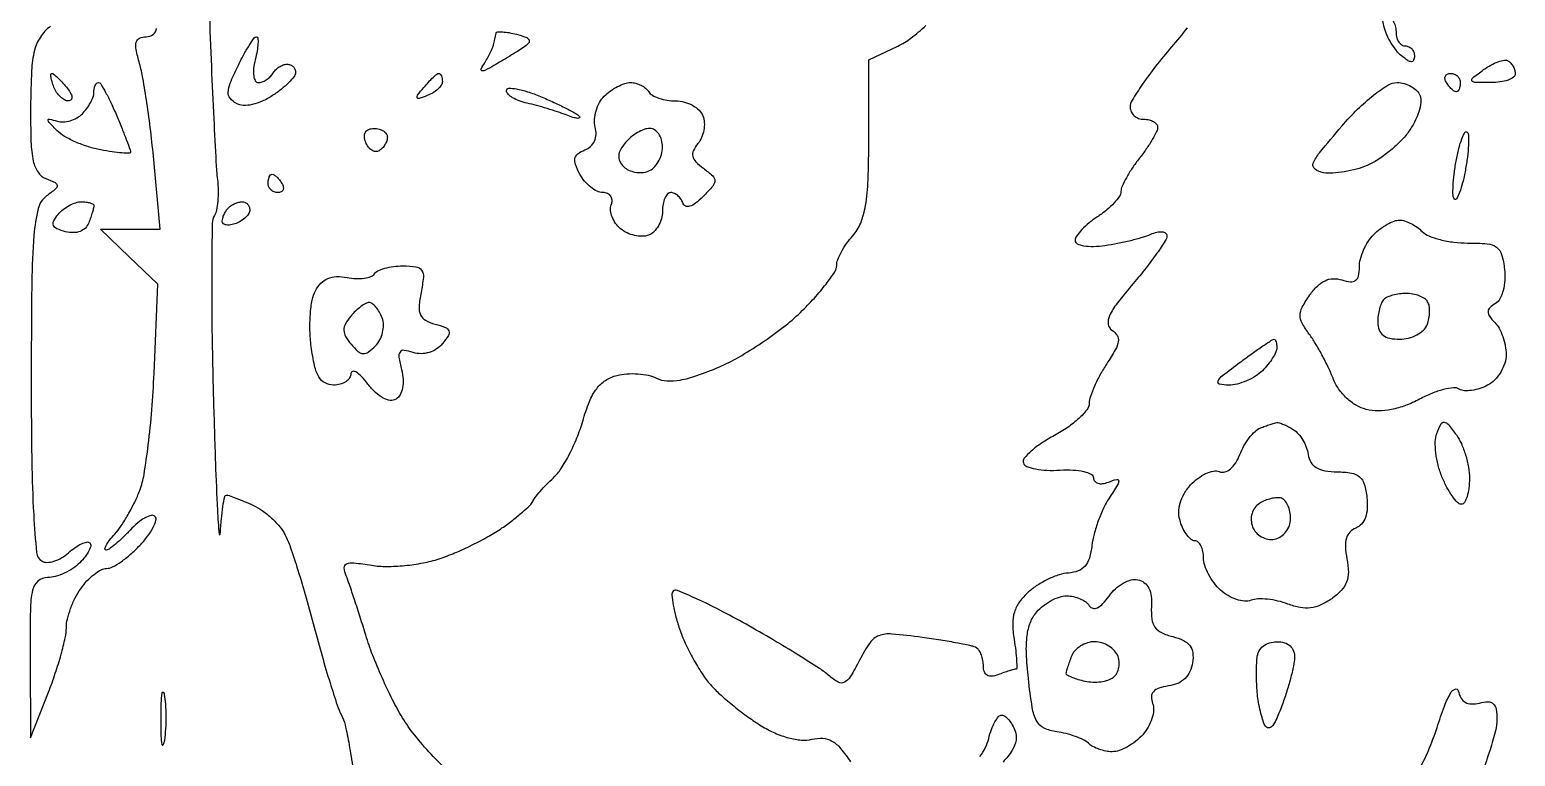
# Model space of a CAD drawing. Extents: x 0 to 102, y 0 to 135.
# Drawn here: x 0 to 13.71, y 58.92 to 65.63 of the extents above; entities that cross this region are included whole.
import ezdxf

# ---------------------------------------------------------------- set-up
doc = ezdxf.new("R2010")
doc.units = 0
doc.header["$MEASUREMENT"] = 0

msp = doc.modelspace()

# ---------------------------------------------------------------- linework, layer by layer
for points in [[(1.655454, 65.811966, 0.001315), (1.675991, 65.289121, 0.001691), (1.697764, 64.808487, 0.001292), (1.718418, 64.405727, 0.014674), (1.73166, 64.246866, -0.023362), (1.738298, 64.146113, -0.025109), (1.73523, 64.047595, -0.025719), (1.724057, 63.963929, -0.098239), (1.704632, 63.9153, 0.141626), (1.683465, 63.84552, 0.001834), (1.679093, 63.383377, 0.005138), (1.681505, 62.845489, 0.003328), (1.694831, 62.2233, 0.001642), (1.713453, 61.629585, 0.004041), (1.732086, 61.193692, 0.009903), (1.747537, 60.975238, 0.931723), (1.758281, 60.97545, -0.009971), (1.768064, 61.113298, -0.016365), (1.782475, 61.229382, -0.010254), (1.79901, 61.321956, -0.35755), (1.814919, 61.335, -0.08554), (1.839231, 61.33081, -0.006376), (1.90255, 61.307404, -0.008688), (1.977657, 61.277038, -0.006486), (2.059425, 61.241055, -0.046923), (2.145103, 61.191851, -0.032491), (2.232048, 61.121537, -0.032859), (2.307401, 61.042272, -0.056179), (2.357539, 60.966105, -0.035483), (2.403308, 60.857546, -0.005893), (2.473866, 60.641943, -0.006441), (2.550718, 60.385904, -0.005662), (2.624454, 60.116751, 0.005053), (2.697106, 59.850281, 0.006155), (2.770704, 59.602377, 0.005234), (2.837252, 59.395603, 0.042415), (2.876601, 59.304224, -0.067944), (2.90968, 59.215189, -0.010624), (2.946778, 59.031033, -0.011651), (2.981051, 58.810595, -0.009922)], [(0.192089, 65.662772, 0.080661), (0.098078, 65.561708, 0.086782), (0.043779, 65.438518, 0.049112), (0.0168, 65.252311, 0.009907), (0.00812, 64.917553, 0.008767), (0.011811, 64.594483, 0.045692), (0.033161, 64.417837, 0.094658), (0.076779, 64.314772, 0.154157), (0.150261, 64.255861, -0.019956), (0.235173, 64.218977, -0.278811), (0.252622, 64.192186, -0.231861), (0.238444, 64.160623, -0.014493), (0.155621, 64.095818, 0.178025), (0.078424, 63.978877, 0.037104), (0.039356, 63.731979, 0.018078), (0.019145, 63.298677, 0.002451), (0.014094, 62.389671, 0.003528), (0.018825, 61.650667, 0.011091), (0.0365, 61.154905, 0.008587), (0.062905, 60.803452, 0.235478), (0.110341, 60.726891, 0.146021), (0.158629, 60.71386, 0.067965), (0.223265, 60.724433, 0.058721), (0.29335, 60.755325, 0.050818), (0.358136, 60.802961, -0.03017), (0.419124, 60.851801, -0.045885), (0.477884, 60.885697, -0.05697), (0.526552, 60.9017, -0.252487), (0.554447, 60.893353, -0.254442), (0.562472, 60.866174, -0.062938), (0.546565, 60.820764, -0.049004), (0.512423, 60.766376, -0.031735), (0.463286, 60.710571, -0.05118), (0.398862, 60.658141, -0.038197), (0.318622, 60.613835, -0.039026), (0.235602, 60.583518, -0.068135), (0.163157, 60.5736, 0.181237), (0.075752, 60.540842, 0.16184), (0.026322, 60.457005, 0.049554), (0.005825, 60.276076, 0.004782), (0.003957, 59.83335), (0.007914, 59.0931), (0.173088, 59.5161, 0.012336), (0.236322, 59.690626, 0.01296), (0.289763, 59.86523, 0.01269), (0.328059, 60.017935, 0.05504), (0.338331, 60.110626, -0.058815), (0.34771, 60.189809, -0.028979), (0.377066, 60.286998, -0.028282), (0.419671, 60.385611, -0.036676), (0.470097, 60.470176, -0.03507), (0.528415, 60.542127, -0.03829), (0.594644, 60.602968, -0.041524), (0.658825, 60.645337, -0.125776), (0.70915, 60.6582, 0.122478), (0.763322, 60.671672, 0.029248), (0.843245, 60.72023, 0.028336), (0.931058, 60.788537, 0.024718), (1.014887, 60.869366, 0.026566), (1.086715, 60.954459, 0.041414), (1.138065, 61.035431, 0.049889), (1.164897, 61.102088, 0.273637), (1.15564, 61.13816, 0.265766), (1.12152, 61.147452, 0.062791), (1.064533, 61.124752, 0.048411), (0.996344, 61.077978, 0.030708), (0.926411, 61.011593, -0.014049), (0.856884, 60.941047, -0.018946), (0.789908, 60.881507, -0.016233), (0.731883, 60.836813, -0.157246), (0.702692, 60.8274, -0.477422), (0.693325, 60.838985, -0.07376), (0.705284, 60.870935, -0.039326), (0.736836, 60.918675, -0.018236), (0.7847, 60.975605, 0.03657), (0.842997, 61.05034, 0.017067), (0.907783, 61.154783, 0.016806), (0.968596, 61.269491, 0.022551), (1.015363, 61.377455, 0.050758), (1.054964, 61.524982, 0.009802), (1.093912, 61.798944, 0.010338), (1.126598, 62.121667, 0.009378), (1.147196, 62.456128), (1.182488, 63.281156), (0.917097, 63.534778), (0.651705, 63.7884), (0.927992, 63.7884), (1.204279, 63.7884), (1.144184, 64.429697, 0.006578), (1.115977, 64.693333, 0.00665), (1.080934, 64.955171, 0.006504), (1.044439, 65.182246, 0.026741), (1.013251, 65.317997, -0.018987), (0.981549, 65.446799, -0.112463), (0.982971, 65.515729, -0.230428), (1.013244, 65.551848, -0.10546), (1.074905, 65.565, 0.164143), (1.138019, 65.586293, 0.189223), (1.170829, 65.64029, 0.071293)], [(3.871687, 58.771654, -0.017353), (3.702135, 58.943582, -0.017486), (3.548723, 59.122511, -0.032289), (3.439134, 59.279559, -0.019923), (3.347669, 59.445071, -0.011648), (3.250796, 59.64993, -0.011637), (3.163261, 59.859802, -0.019323), (3.100555, 60.040959, 0.002897), (3.049167, 60.206853, 0.003023), (2.996571, 60.369797, 0.002905), (2.949448, 60.510073, 0.013281), (2.919446, 60.590644, -0.075115), (2.901911, 60.664511, -0.327951), (2.924035, 60.70054, -0.125712), (2.990589, 60.709662, -0.011744), (3.155867, 60.686811, 0.041535), (3.292153, 60.676179, 0.022704), (3.459682, 60.684659, 0.022481), (3.630229, 60.708853, 0.03311), (3.776692, 60.746575, 0.020937), (3.920151, 60.800597, 0.013483), (4.081772, 60.874518, 0.013555), (4.236232, 60.95553, 0.024706), (4.3569, 61.031109, 0.011561), (4.456263, 61.103872, 0.014431), (4.544895, 61.176141, 0.01268), (4.615263, 61.240171, 0.099178), (4.640482, 61.276296, -0.064084), (4.661773, 61.311836, -0.012811), (4.709112, 61.368803, -0.013351), (4.76808, 61.432652, -0.0121), (4.832295, 61.495447, 0.062477), (4.901979, 61.578858, 0.023572), (4.978188, 61.710716, 0.022911), (5.048514, 61.863612, 0.025873), (5.10142, 62.016299, -0.024741), (5.163734, 62.197458, -0.06516), (5.23073, 62.316978, -0.088368), (5.312223, 62.393428, -0.081947), (5.417208, 62.439517, -0.045545), (5.508534, 62.454172, -0.034226), (5.610351, 62.454137, -0.035016), (5.706927, 62.440649, -0.064502), (5.781658, 62.414416, 0.104398), (5.877321, 62.389134, 0.056532), (5.99934, 62.396783, 0.04063), (6.155021, 62.437658, 0.017071), (6.356887, 62.516447, 0.028883), (6.541763, 62.608968, 0.0171), (6.751316, 62.739169, 0.01708), (6.952207, 62.883897, 0.027994), (7.110579, 63.021249, 0.01554), (7.238569, 63.153426, 0.020317), (7.346623, 63.282337, 0.018324), (7.426745, 63.394489, 0.146967), (7.4448, 63.454589, -0.093524), (7.454809, 63.507633, -0.031119), (7.48829, 63.579639, -0.02972), (7.53619, 63.656576, -0.02977), (7.59285, 63.727244, 0.090209), (7.666209, 63.845457, 0.052896), (7.710725, 64.006439, 0.032355), (7.734335, 64.243177, 0.008679), (7.7409, 64.621391), (7.7409, 65.351869), (8.009893, 65.479585, 0.052129), (8.129494, 65.552492, 0.024624), (8.267804, 65.669189, 0.024089)], [(10.678574, 65.64676, -0.006613), (10.5327, 65.471214, 0.011369), (10.386887, 65.292308, 0.015347), (10.263831, 65.123676, 0.012334), (10.170373, 64.979477, 0.13847), (10.152, 64.914406, 0.113769), (10.161744, 64.872138, 0.100302), (10.189277, 64.836149, 0.093904), (10.230443, 64.812, 0.086031), (10.2789, 64.8036, -0.055732), (10.327442, 64.798172, -0.075257), (10.368523, 64.7821, -0.094607), (10.396074, 64.758333, -0.16917), (10.4058, 64.730409, -0.115806), (10.396256, 64.689753, -0.017392), (10.356098, 64.615531, -0.018748), (10.301384, 64.529837, -0.015202), (10.2366, 64.442115, 0.018662), (10.171828, 64.353128, 0.021546), (10.117103, 64.263627, 0.02122), (10.077688, 64.184725, 0.105601), (10.0674, 64.136556, -0.151766), (10.053764, 64.092666, -0.035802), (10.005272, 64.031964, -0.03365), (9.936861, 63.967215, -0.027656), (9.8559, 63.90752, 0.025757), (9.774931, 63.848294, 0.03205), (9.706528, 63.784936, 0.033628), (9.657747, 63.726115, 0.157568), (9.6444, 63.684814, 0.295654), (9.66364, 63.655121, 0.064357), (9.724954, 63.636663, 0.047609), (9.813694, 63.630556, 0.028327), (9.91935, 63.639353, 0.013389), (10.035472, 63.658866, 0.011346), (10.157023, 63.685531, 0.0115), (10.266697, 63.714899, 0.031202), (10.34235, 63.74226, -0.043416), (10.399106, 63.761234, -0.083026), (10.44691, 63.764594, -0.137618), (10.478172, 63.752505, -0.236325), (10.4904, 63.728079, -0.143954), (10.476549, 63.680967, -0.010277), (10.399497, 63.566493, -0.01379), (10.299483, 63.432324, -0.009949), (10.180944, 63.288125, 0.012245), (10.031769, 63.104953, 0.057607), (9.961664, 62.989023, 0.136474), (9.949359, 62.911552, 0.229789), (9.983904, 62.857118, -0.116523), (10.031034, 62.809971, -0.177791), (10.04248, 62.753884, -0.091334), (10.015391, 62.675499, -0.017872), (9.936964, 62.54777, 0.020967), (9.875736, 62.446654, 0.021254), (9.823492, 62.341216, 0.02162), (9.786049, 62.2459, 0.076685), (9.774453, 62.181445, -0.163172), (9.752719, 62.121612, -0.038142), (9.679107, 62.042304, -0.035396), (9.575882, 61.959574, -0.028378), (9.454299, 61.885345, 0.023237), (9.335032, 61.814203, 0.035227), (9.239264, 61.740682, 0.038579), (9.17503, 61.674242, 0.26426), (9.167416, 61.6311, 0.221605), (9.198525, 61.599538, 0.040962), (9.279172, 61.576821, 0.037073), (9.385395, 61.564165, 0.026219), (9.505567, 61.56512, -0.026434), (9.62641, 61.566029, -0.04649), (9.725275, 61.552273, -0.062648), (9.792652, 61.527197, -0.279282), (9.8136, 61.492619, 0.179282), (9.824818, 61.46234, 0.148448), (9.854012, 61.443772, 0.102407), (9.898503, 61.440759, 0.057544), (9.951174, 61.45429, -0.023867), (10.028788, 61.479897, -0.481373), (10.046333, 61.467203, -0.152502), (10.036808, 61.430731, -0.005477), (9.958101, 61.307689, 0.036338), (9.905994, 61.213962, 0.021968), (9.857583, 61.096467, 0.02195), (9.819579, 60.974902, 0.035637), (9.799377, 60.868634, -0.041835), (9.776012, 60.753513, -0.106726), (9.73566, 60.679034, -0.126617), (9.673065, 60.635308, -0.071827), (9.582185, 60.615515, 0.061262), (9.49689, 60.59881, 0.032075), (9.396266, 60.55863, 0.031351), (9.296944, 60.503501, 0.041565), (9.214838, 60.440762, 0.050202), (9.131158, 60.348174, 0.084789), (9.08433, 60.254933, 0.077874), (9.068866, 60.145832, 0.036579), (9.081385, 60.003532, -0.009969), (9.096397, 59.897719, -0.016932), (9.104178, 59.808655, -0.011181), (9.106365, 59.737953, -0.416722), (9.0961, 59.7276, 0.068875), (9.077649, 59.725046, 0.007147), (9.03556, 59.712516, 0.008775), (8.985662, 59.695913, 0.006914), (8.932219, 59.676249, -0.066303), (8.874856, 59.662576, -0.160926), (8.832869, 59.671856, -0.177171), (8.807216, 59.703356, -0.083378), (8.7984, 59.755856, 0.044321), (8.793703, 59.808742, 0.045735), (8.779762, 59.859396, 0.050097), (8.759299, 59.900687, 0.119413), (8.73495, 59.924435, 0.080492), (8.690539, 59.941893, 0.005868), (8.561391, 59.968366, 0.008076), (8.405711, 59.995778, 0.006024), (8.233211, 60.02116, 0.011435), (7.952954, 60.052447, 0.109532), (7.834488, 60.036973, 0.156983), (7.752787, 59.973629, 0.030664), (7.656062, 59.81174, -0.014615), (7.570642, 59.657758, -0.140981), (7.5167, 59.607003, -0.25082), (7.459663, 59.607952, -0.052675), (7.375251, 59.667377, 0.035873), (7.285697, 59.735024, 0.005129), (7.091378, 59.858199, 0.005809), (6.857944, 59.999107, 0.004928), (6.60821, 60.14263, 0.008322), (6.365216, 60.27384, 0.013299), (6.152997, 60.376844, 0.007089), (5.974841, 60.454509, 0.3045), (5.936334, 60.446934, 0.222257), (5.923764, 60.412284, 0.021516), (5.935882, 60.321323, 0.024092), (5.961395, 60.209149, 0.01668), (6.000495, 60.085024, 0.025906), (6.056023, 59.950061, 0.018472), (6.13137, 59.805001, 0.018718), (6.213741, 59.671681, 0.037411), (6.290228, 59.57427, 0.025521), (6.378592, 59.486974, 0.01278), (6.498454, 59.385454, 0.012654), (6.628133, 59.286488, 0.018249), (6.748021, 59.206205, 0.033452), (6.874865, 59.139085, 0.039796), (7.002495, 59.0939, 0.044319), (7.120122, 59.073449, 0.082552), (7.2163, 59.081274, -0.078373), (7.316786, 59.090289, -0.116027), (7.400993, 59.064428, -0.086578), (7.481459, 58.996417, -0.029207), (7.573236, 58.872624, 0.024067)], [(12.813151, 58.793313, 0.028853), (12.904152, 58.977449, 0.021876), (12.983025, 59.18855, -0.011287), (13.052762, 59.387976, -0.04053), (13.11016, 59.509902, -0.168488), (13.149971, 59.544535, -0.463404), (13.178637, 59.5294, 0.073761), (13.203898, 59.46317, 0.13413), (13.244278, 59.422215, 0.129608), (13.30094, 59.406653, 0.066607), (13.374515, 59.41573, -0.05942), (13.453526, 59.426629, -0.194823), (13.501785, 59.408108, -0.16561), (13.528358, 59.358443, -0.040783), (13.536, 59.264907, -0.063194), (13.52268, 59.159936, -0.013752), (13.472159, 58.984207, -0.014124), (13.401864, 58.782729, -0.013113)], [(8.766469, 58.921651, 0.046302), (8.815916, 59.003173, 0.05174), (8.84735, 59.089477, -0.027264), (8.872874, 59.171867, -0.038821), (8.904981, 59.241408, -0.043794), (8.938596, 59.290789, -0.225088), (8.96772, 59.3046, -0.168266), (8.997225, 59.294381, -0.051751), (9.031521, 59.26111, -0.045218), (9.064769, 59.213214, -0.036349), (9.091704, 59.15655, -0.140995), (9.099392, 59.072244, -0.08978), (9.063685, 58.979714, -0.057091), (8.9792, 58.871177, -0.019991)]]:
    msp.add_lwpolyline(points, format="xyb")
for points in [[(12.52869, 65.771624, -0.095554), (12.558071, 65.744574, -0.052741), (12.582866, 65.702331, -0.049897), (12.59971, 65.652455, -0.056553), (12.6054, 65.602307, 0.067639), (12.611733, 65.555709, 0.08433), (12.630251, 65.51621, 0.09965), (12.657739, 65.489796, 0.142666), (12.69, 65.4804, -0.111474), (12.722273, 65.473114, -0.100072), (12.749749, 65.452506, -0.094595), (12.76818, 65.421698, -0.087854), (12.7746, 65.385441, -0.092866), (12.767509, 65.347591, -0.315902), (12.747755, 65.33441, -0.145106), (12.713548, 65.345432, -0.023203), (12.656842, 65.388213, -0.05246), (12.608559, 65.437683, -0.03011), (12.560882, 65.506157, -0.029784), (12.520806, 65.581569, -0.043313), (12.495532, 65.652488, -0.034401), (12.484018, 65.71334, -0.097729), (12.487307, 65.756184, -0.241586), (12.503887, 65.774143, -0.230125)], [(2.092438, 65.565, -0.393116), (2.105357, 65.552986, -0.032532), (2.105734, 65.502872, -0.02995), (2.097683, 65.434611, -0.017157), (2.08026, 65.3535, 0.034608), (2.065783, 65.272435, 0.060017), (2.066628, 65.204128, 0.090016), (2.08145, 65.158142, 0.276609), (2.108395, 65.142, 0.088175), (2.143326, 65.148208, 0.053308), (2.181115, 65.166851, 0.051291), (2.215876, 65.194239, 0.061933), (2.2419, 65.2266, -0.06081), (2.267805, 65.258961, -0.051032), (2.302211, 65.286349, -0.053229), (2.339481, 65.304999, -0.089642), (2.373793, 65.3112, -0.092945), (2.404182, 65.305502, -0.096303), (2.430015, 65.289207, -0.099241), (2.447305, 65.264897, -0.105485), (2.4534, 65.23633, -0.167291), (2.440488, 65.198817, -0.029836), (2.390727, 65.142388, -0.029348), (2.321737, 65.080674, -0.02277), (2.240045, 65.021664, -0.03899), (2.14517, 64.969575, -0.05266), (2.052289, 64.938905, -0.062123), (1.969837, 64.931495, -0.119501), (1.906313, 64.949235, -0.096698), (1.849745, 64.997173, -0.179736), (1.831117, 65.053512, -0.089922), (1.849337, 65.136664, -0.013987), (1.918735, 65.290801, -0.011296), (1.972588, 65.395877, -0.017122), (2.02454, 65.484454, -0.011941), (2.070798, 65.553756, -0.244279)], [(4.490952, 65.587643, -0.022086), (4.576544, 65.561171, -0.188816), (4.606223, 65.53528, -0.323021), (4.601884, 65.505495, -0.052705), (4.554402, 65.46583, -0.007108), (4.499957, 65.430438, -0.00328), (4.428176, 65.385871, -0.003248), (4.352084, 65.339993, -0.004503), (4.283241, 65.299927, -0.008738), (4.198876, 65.253773, -0.191125), (4.171409, 65.250867, -0.474968), (4.164536, 65.266607, -0.022421), (4.197345, 65.32391, 0.015659), (4.225918, 65.372284, 0.014858), (4.251939, 65.423195, 0.014992), (4.272247, 65.469564, 0.049509), (4.28158, 65.50155, -0.00546), (4.2869, 65.528363, -0.004686), (4.293069, 65.556461, -0.004723), (4.299153, 65.581873, -0.013497), (4.304025, 65.59938, -0.313591), (4.317893, 65.610246, -0.029904), (4.363297, 65.610114, -0.02973), (4.422594, 65.602834, -0.018549)], [(13.640817, 65.341005, -0.077544), (13.665453, 65.3199, -0.053332), (13.686287, 65.289518, -0.052808), (13.700433, 65.255008, -0.070994), (13.7052, 65.221607, -0.247607), (13.689078, 65.191048, -0.065976), (13.638322, 65.165385, -0.050937), (13.564739, 65.147799, -0.033213), (13.47753, 65.142, -0.005981), (13.330742, 65.143756, -0.269327), (13.305764, 65.159073, -0.364941), (13.310943, 65.183942, -0.008568), (13.413147, 65.261398, -0.032355), (13.480384, 65.304181, -0.04143), (13.547381, 65.334034, -0.046728), (13.60505, 65.34833, -0.177626)], [(0.633365, 65.142, -0.261344), (0.654695, 65.130033, -0.010947), (0.700048, 65.051986, -0.016483), (0.750517, 64.953008, -0.010699), (0.802565, 64.835568, -0.003229), (0.851626, 64.715984, -0.004769), (0.89299, 64.610382, -0.002271), (0.926846, 64.520229, -0.088909), (0.9306, 64.499283, -0.423709), (0.920316, 64.489326, -0.011076), (0.849833, 64.493169, -0.016805), (0.761089, 64.50299, -0.009859), (0.65565, 64.520389, -0.031464), (0.541075, 64.549177, -0.02658), (0.42419, 64.59347, -0.02743), (0.321744, 64.645537, -0.06455), (0.2538, 64.697617, -0.005273), (0.178904, 64.77373, -0.191862), (0.169801, 64.796021, -0.488654), (0.181494, 64.80529, -0.013627), (0.253045, 64.785795, 0.087465), (0.309184, 64.779096, 0.057637), (0.37342, 64.790179, 0.055998), (0.435585, 64.816307, 0.069019), (0.485695, 64.854209, 0.037856), (0.526452, 64.901653, 0.034698), (0.560914, 64.956055, 0.03651), (0.584738, 65.009072, 0.087557), (0.5922, 65.051357, -0.043469), (0.595222, 65.086057, -0.063216), (0.604292, 65.115374, -0.082892), (0.617629, 65.13522, -0.206276)], [(0.203796, 65.2266, -0.176553), (0.220311, 65.220581, -0.014236), (0.255417, 65.189323, -0.017822), (0.295924, 65.148311, -0.012711), (0.3384, 65.0997, -0.035237), (0.374605, 65.049231, -0.100348), (0.389438, 65.008821, -0.22275), (0.382037, 64.983705, -0.214681), (0.35781, 64.9728, -0.125677), (0.321348, 64.982112, -0.064053), (0.282833, 65.010077, -0.05745), (0.248217, 65.051168, -0.054778), (0.223206, 65.0997, -0.019009), (0.20662, 65.148379, -0.034664), (0.197418, 65.189323, -0.044074), (0.195553, 65.218556, -0.407084)], [(3.775059, 65.2266, -0.217663), (3.78728, 65.221015, -0.078541), (3.797617, 65.204408, -0.05972), (3.804661, 65.179978, -0.040372), (3.807, 65.151051, -0.148172), (3.797064, 65.11826, -0.058677), (3.766208, 65.082042, -0.05126), (3.721263, 65.048191, -0.0442), (3.668134, 65.022215, -0.012731), (3.591971, 64.995192, -0.389672), (3.575095, 65.002884, -0.27071), (3.577962, 65.025031, -0.008807), (3.636193, 65.097763, -0.013646), (3.679477, 65.147113, -0.018888), (3.721091, 65.188754, -0.015689), (3.757248, 65.220247, -0.172995)], [(5.54235, 65.142, -0.064795), (5.590548, 65.135728, -0.051877), (5.639538, 65.117149, -0.053428), (5.681964, 65.089782, -0.084594), (5.7105, 65.0574, 0.126832), (5.744372, 65.024889, 0.046526), (5.805429, 64.997651, 0.042402), (5.880826, 64.979051, 0.039298), (5.960242, 64.9728, -0.064353), (6.039677, 64.962534, -0.061506), (6.115208, 64.932373, -0.0663), (6.175656, 64.887818, -0.109637), (6.210508, 64.835177, -0.079895), (6.22341, 64.773729, -0.05612), (6.218838, 64.703077, -0.055574), (6.198509, 64.634393, -0.073611), (6.164706, 64.578733, 0.060689), (6.123424, 64.514538, 0.168415), (6.117269, 64.461978, 0.142338), (6.145053, 64.41111, 0.039205), (6.214929, 64.351081, -0.026065), (6.301061, 64.28093, -0.216686), (6.32057, 64.235849, -0.177007), (6.301337, 64.186078, -0.016568), (6.210109, 64.088594, -0.030194), (6.142578, 64.028762, -0.091044), (6.088319, 64.000302, -0.186282), (6.049435, 64.002906, -0.206316), (6.024477, 64.03087, 0.067584), (6.006457, 64.067543, 0.065042), (5.979113, 64.09862, 0.070051), (5.946986, 64.119643, 0.110337), (5.91495, 64.1268, 0.207291), (5.885303, 64.113957, 0.082516), (5.86018, 64.076318, 0.0629), (5.843093, 64.020735, 0.043183), (5.8374, 63.954945, -0.068555), (5.827844, 63.885575, -0.062876), (5.799807, 63.819146, -0.066718), (5.758363, 63.765549, -0.103605), (5.709423, 63.73398, -0.091594), (5.650896, 63.723104, -0.056147), (5.580947, 63.73091, -0.05382), (5.510875, 63.754977, -0.063674), (5.451773, 63.792489, -0.063471), (5.40544, 63.842094, -0.063251), (5.372968, 63.901791, -0.069135), (5.358603, 63.962104, -0.11606), (5.365595, 64.013454, 0.100695), (5.372822, 64.056674, 0.142543), (5.360691, 64.093505, 0.142684), (5.330703, 64.118051, 0.100969), (5.287821, 64.1268, -0.114623), (5.234746, 64.139129, -0.054946), (5.175378, 64.176871, -0.05033), (5.119219, 64.232055, -0.05059), (5.075328, 64.297255, -0.032601), (5.03475, 64.386625, -0.142176), (5.030236, 64.443948, -0.187482), (5.057247, 64.485671, -0.064888), (5.121468, 64.520422, 0.092318), (5.174864, 64.553198, 0.103201), (5.21041, 64.6019, 0.097264), (5.224821, 64.6632, 0.07332), (5.217247, 64.732155, -0.080827), (5.210603, 64.802269, -0.054998), (5.224717, 64.881304, -0.054153), (5.256185, 64.956823, -0.070717), (5.301074, 65.016588, -0.040811), (5.357613, 65.064581, -0.035739), (5.423681, 65.10516, -0.037429), (5.488995, 65.133124, -0.082613)], [(12.614638, 65.142, -0.068206), (12.681331, 65.13286, -0.062771), (12.745161, 65.10604, -0.066694), (12.796625, 65.066398, -0.104086), (12.826886, 65.019583, -0.125422), (12.834141, 64.957791, -0.045242), (12.81442, 64.870866, -0.041375), (12.774465, 64.775359, -0.038438), (12.718481, 64.685216, -0.038993), (12.642632, 64.597069, -0.02549), (12.542762, 64.507454, -0.025639), (12.43579, 64.429606, -0.043917), (12.338482, 64.377697, -0.033276), (12.239523, 64.343164, -0.025676), (12.1279, 64.318451, -0.026273), (12.0208, 64.306188, -0.054801), (11.937028, 64.310213, -0.118282), (11.85756, 64.343157, -0.340948), (11.841829, 64.396818, -0.078824), (11.899338, 64.495122, -0.005545), (12.104778, 64.74015, -0.021336), (12.250155, 64.895733, -0.027295), (12.397303, 65.025328, -0.028021), (12.528827, 65.117537, -0.139756)], [(13.108007, 65.2266, -0.093332), (13.142207, 65.22016, -0.09642), (13.171282, 65.201749, -0.099167), (13.190742, 65.17428, -0.105053), (13.1976, 65.142, -0.042167), (13.194864, 65.109611, -0.061769), (13.186641, 65.082251, -0.081139), (13.174559, 65.063699, -0.210953), (13.160293, 65.0574, -0.151918), (13.142465, 65.062945, -0.038439), (13.118586, 65.082251, -0.035638), (13.093457, 65.109617, -0.029505), (13.0707, 65.142, -0.082592), (13.057459, 65.174326, -0.161196), (13.060091, 65.201749, -0.182303), (13.077979, 65.219977, -0.108972)], [(4.712105, 65.013531, -0.008419), (4.835342, 64.959584, -0.010786), (4.946795, 64.905605, -0.008824), (5.037771, 64.857051, -0.085682), (5.071655, 64.829716, -0.40622), (5.071016, 64.817137, -0.218054), (5.054895, 64.811813, -0.049976), (5.011236, 64.82113, -0.016292), (4.9491, 64.8433, 0.013413), (4.870593, 64.871821, 0.007497), (4.773687, 64.902504, 0.007475), (4.67472, 64.93061, 0.012046), (4.58955, 64.951242, -0.035877), (4.516678, 64.972615, -0.048714), (4.455115, 65.002686, -0.058429), (4.412475, 65.03636, -0.198971), (4.3992, 65.068398, -0.409078), (4.419608, 65.089168, -0.047823), (4.491116, 65.083578, -0.036049), (4.592064, 65.058269, -0.019518)], [(3.175155, 64.719, -0.062212), (3.222662, 64.713066, -0.080499), (3.262903, 64.695615, -0.097959), (3.289836, 64.669753, -0.153789), (3.2994, 64.639393, -0.081728), (3.293819, 64.605477, -0.053444), (3.277153, 64.569421, -0.052295), (3.252637, 64.536784, -0.067219), (3.223665, 64.512979, -0.160704), (3.191009, 64.505164, -0.122111), (3.155927, 64.517055, -0.094924), (3.123604, 64.547722, -0.064087), (3.09942, 64.592586, -0.076022), (3.088145, 64.644303, -0.151817), (3.097936, 64.684588, -0.165347), (3.127936, 64.710027, -0.094172)], [(5.720859, 64.719, 0.088435), (5.668401, 64.709649, 0.043285), (5.60674, 64.68067, 0.041134), (5.546073, 64.638442, 0.046978), (5.496024, 64.588515, 0.044577), (5.450544, 64.522551, 0.111109), (5.43371, 64.466796, 0.134644), (5.44378, 64.416016, 0.080664), (5.479979, 64.365781, 0.088383), (5.525123, 64.33429, 0.062786), (5.584076, 64.315577, 0.061487), (5.64724, 64.311836, 0.075828), (5.704813, 64.324411, 0.100469), (5.755512, 64.35667, 0.06683), (5.798453, 64.410827, 0.06354), (5.827495, 64.477644, 0.070897), (5.8374, 64.547145, 0.066022), (5.828687, 64.612841, 0.08324), (5.803166, 64.668518, 0.099239), (5.765301, 64.705756, 0.145829)], [(13.26021, 64.68459, -0.192366), (13.273925, 64.652625, -0.017419), (13.273074, 64.564038, -0.020615), (13.263703, 64.454928, -0.014639), (13.2446, 64.3336, -0.01482), (13.219372, 64.21812, -0.028779), (13.191275, 64.128014, -0.037201), (13.164373, 64.069995, -0.497834), (13.14439, 64.06721, -0.192366), (13.130675, 64.099175, -0.017419), (13.131526, 64.187762, -0.020615), (13.140897, 64.296872, -0.014639), (13.16, 64.4182, -0.01482), (13.185228, 64.53368, -0.028779), (13.213325, 64.623786, -0.037201), (13.240227, 64.681805, -0.497834)], [(2.236907, 64.296, -0.151918), (2.254735, 64.290455, -0.038439), (2.278614, 64.271149, -0.035638), (2.303743, 64.243783, -0.029505), (2.3265, 64.2114, -0.082592), (2.339741, 64.179074, -0.161196), (2.337109, 64.151651, -0.182303), (2.319221, 64.133423, -0.108972), (2.289193, 64.1268, -0.093332), (2.254993, 64.13324, -0.09642), (2.225918, 64.151651, -0.099167), (2.206458, 64.17912, -0.105053), (2.1996, 64.2114, -0.042167), (2.202336, 64.243789, -0.061769), (2.210559, 64.271149, -0.081139), (2.222641, 64.289701, -0.210953)], [(0.475659, 64.0422, -0.028748), (0.520311, 64.039631, -0.044977), (0.557966, 64.031807, -0.056358), (0.5843, 64.020444, -0.26893), (0.5922, 64.006819, -0.063437), (0.589567, 63.986152, -0.009237), (0.578169, 63.945268, -0.010327), (0.562724, 63.897218, -0.008686), (0.544436, 63.846968, -0.10905), (0.51323, 63.799714, -0.101898), (0.464322, 63.768585, -0.08989), (0.401669, 63.756898, -0.065317), (0.331153, 63.765782, -0.035276), (0.25129, 63.792808, -0.194305), (0.219641, 63.824157, -0.229412), (0.221472, 63.865097, -0.049291), (0.262376, 63.925633, -0.052037), (0.308, 63.970237, -0.042509), (0.364934, 64.007959, -0.044149), (0.423994, 64.033764, -0.081102)], [(1.9599, 64.0422, -0.106332), (1.986799, 64.036414, -0.099379), (2.009691, 64.020008, -0.096071), (2.025037, 63.995492, -0.092194), (2.0304, 63.966651, -0.13875), (2.02121, 63.934173, -0.061199), (1.993123, 63.89899, -0.053891), (1.952043, 63.866635, -0.048303), (1.9035, 63.842406, -0.04548), (1.854869, 63.828658, -0.08379), (1.813877, 63.827944, -0.133446), (1.786982, 63.839797, -0.226347), (1.7766, 63.861555, -0.067606), (1.780687, 63.89164, -0.039049), (1.793168, 63.926038, -0.038264), (1.81141, 63.959225, -0.051618), (1.833, 63.9858, -0.053359), (1.859767, 64.007391, -0.038504), (1.893542, 64.025633, -0.03911), (1.928792, 64.038104, -0.065559)], [(12.636823, 63.873, -0.078936), (12.684248, 63.865466, -0.037949), (12.741336, 63.841936, -0.03641), (12.798469, 63.80772, -0.043103), (12.846659, 63.76725, 0.101705), (12.908568, 63.726513, 0.03299), (13.013356, 63.692564, 0.031327), (13.137887, 63.669295, 0.030531), (13.265429, 63.6615, -0.021519), (13.446274, 63.653713, -0.134936), (13.532202, 63.621926, -0.170619), (13.579327, 63.554536, -0.039671), (13.606224, 63.41688, -0.042771), (13.609059, 63.31629, -0.051038), (13.594016, 63.222665, -0.058519), (13.564146, 63.147486, -0.131276), (13.522332, 63.103152, 0.05177), (13.470681, 63.063312, 0.195289), (13.454178, 63.02681, 0.17006), (13.466804, 62.985705, 0.037639), (13.515557, 62.929003, -0.072698), (13.555831, 62.874939, -0.038717), (13.589744, 62.798533, -0.037541), (13.612866, 62.713424, -0.047593), (13.6206, 62.632357, -0.078464), (13.607936, 62.552157, -0.057573), (13.570481, 62.470105, -0.057422), (13.515157, 62.398521, -0.076828), (13.449652, 62.349264, -0.043292), (13.377585, 62.318381, -0.045506), (13.302466, 62.300999, -0.05004), (13.235332, 62.298552, -0.123122), (13.18865, 62.313431, 0.165635), (13.13619, 62.325454, 0.036479), (13.043932, 62.309053, 0.034181), (12.934776, 62.273221, 0.027126), (12.822449, 62.220372, -0.034719), (12.692123, 62.161453, -0.041346), (12.562213, 62.125145, -0.04516), (12.439449, 62.112874, -0.063906), (12.330505, 62.125818, -0.071122), (12.237093, 62.163988, -0.055665), (12.149228, 62.229562, -0.053981), (12.075424, 62.315324, -0.057558), (12.023534, 62.41314, 0.01823), (11.979342, 62.515035, 0.012101), (11.921642, 62.628664, 0.012188), (11.860171, 62.736414, 0.023146), (11.804699, 62.819424, -0.032291), (11.738105, 62.92313, -0.130966), (11.719997, 62.995303, -0.122819), (11.739654, 63.06948, -0.026895), (11.810011, 63.182392, -0.045673), (11.879074, 63.264006, -0.084816), (11.950063, 63.313409, -0.100237), (12.024852, 63.331628, -0.086837), (12.104992, 63.320817, 0.04987), (12.183852, 63.304201, 0.185912), (12.231998, 63.316989, 0.187344), (12.258904, 63.358674, 0.050736), (12.267, 63.438256, -0.064718), (12.276665, 63.512612, -0.039123), (12.306052, 63.596564, -0.038593), (12.349047, 63.676772, -0.054097), (12.399943, 63.740057, -0.034996), (12.458485, 63.790931, -0.033525), (12.524365, 63.833948, -0.03537), (12.587656, 63.863799, -0.092765)], [(3.441868, 63.45, -0.033952), (3.563373, 63.44174, -0.211474), (3.615238, 63.409758, -0.178355), (3.631407, 63.346017, -0.02321), (3.60996, 63.205051, 0.029549), (3.591873, 63.075117, 0.125402), (3.605067, 62.998376, 0.164091), (3.650874, 62.948715, 0.061246), (3.740198, 62.913233, -0.027509), (3.83487, 62.882825, -0.213141), (3.866931, 62.850739, -0.23529), (3.862729, 62.807625, -0.033361), (3.808969, 62.733272, -0.073892), (3.75308, 62.6832, -0.072323), (3.68465, 62.651098, -0.073001), (3.610505, 62.640005, -0.07768), (3.53795, 62.65114, 0.039941), (3.45304, 62.670797, 0.287174), (3.416212, 62.654718, 0.194153), (3.405854, 62.607585, 0.019675), (3.429849, 62.49308, -0.043943), (3.44409, 62.403739, -0.063512), (3.439571, 62.323995, -0.077541), (3.417364, 62.260861, -0.131809), (3.379247, 62.220362, -0.171224), (3.326265, 62.208825, -0.09217), (3.261805, 62.229371, -0.067445), (3.191135, 62.280581, -0.038411), (3.120473, 62.359183, 0.024169), (3.060395, 62.429962, 0.067098), (3.00995, 62.471147, 0.203147), (2.978628, 62.475875, 0.337507), (2.962881, 62.45595, -0.146545), (2.950014, 62.415614, -0.096997), (2.915122, 62.381264, -0.081367), (2.863506, 62.358101, -0.064951), (2.802939, 62.3502, -0.125955), (2.724485, 62.370282, -0.136943), (2.668225, 62.425205, -0.078037), (2.628237, 62.528465, -0.020098), (2.59728, 62.705075, -0.02658), (2.585412, 62.852764, -0.025454), (2.588999, 63.003045, -0.026333), (2.605914, 63.135087, -0.077991), (2.635929, 63.221106, -0.070634), (2.687264, 63.291154, -0.100985), (2.750837, 63.334279, -0.09334), (2.830099, 63.351058, -0.052889), (2.928208, 63.342877, 0.035822), (3.010397, 63.333194, 0.044935), (3.087016, 63.336579, 0.051469), (3.147916, 63.351277, 0.17103), (3.179512, 63.376746, -0.147191), (3.211401, 63.404995, -0.040114), (3.275254, 63.428482, -0.036933), (3.355448, 63.444608, -0.031165)], [(12.699107, 63.1962, 0.033727), (12.637504, 63.19204, 0.032951), (12.576526, 63.179632, 0.034775), (12.524621, 63.161497, 0.095221), (12.4926, 63.1398, 0.097261), (12.470894, 63.107486, 0.034257), (12.452768, 63.054407, 0.032464), (12.440359, 62.991814, 0.03271), (12.4362, 62.9283, 0.09072), (12.448863, 62.859085, 0.13969), (12.484957, 62.810553, 0.114476), (12.547341, 62.782261, 0.049496), (12.638649, 62.7732, 0.061469), (12.719907, 62.783228, 0.060426), (12.796793, 62.81272, 0.065831), (12.857989, 62.856264, 0.114109), (12.892723, 62.907734, 0.044889), (12.908957, 62.9649, 0.041972), (12.915211, 63.025358, 0.044764), (12.911356, 63.080119, 0.098775), (12.896782, 63.119234, 0.111805), (12.867795, 63.148756, 0.050181), (12.819093, 63.173591, 0.046222), (12.760055, 63.190499, 0.046668)], [(3.131508, 63.1116, 0.127224), (3.099459, 63.103311, 0.033421), (3.05453, 63.074323, 0.031713), (3.006108, 63.033271, 0.02787), (2.961, 62.9847, 0.046812), (2.912998, 62.91441, 0.130551), (2.898572, 62.85695, 0.127139), (2.914408, 62.798956, 0.043334), (2.964524, 62.726654, 0.034957), (3.02767, 62.660562, 0.169505), (3.074692, 62.640544, 0.176357), (3.122834, 62.654515, 0.038473), (3.189491, 62.711634, 0.076357), (3.229832, 62.766618, 0.061574), (3.255508, 62.835337, 0.062759), (3.26334, 62.906765, 0.087793), (3.251157, 62.96968, 0.037381), (3.225512, 63.023995, 0.046183), (3.193546, 63.069911, 0.052992), (3.16035, 63.101744, 0.166145)], [(11.479736, 62.7732, -0.256831), (11.489677, 62.767733, -0.061865), (11.498002, 62.750124, -0.048333), (11.503718, 62.724737, -0.031229), (11.5056, 62.694643, -0.110284), (11.496883, 62.655603, -0.03046), (11.466548, 62.60011, -0.029203), (11.423539, 62.539809, -0.02687), (11.372657, 62.483143, -0.057011), (11.308603, 62.432239, -0.038875), (11.226011, 62.389252, -0.039103), (11.138604, 62.359896, -0.06154), (11.060121, 62.3502, -0.05407), (10.97675, 62.359242, -0.490286), (10.963238, 62.387718, -0.11051), (11.005592, 62.439161, -0.006563), (11.1672, 62.5617, -0.004024), (11.278939, 62.642757, -0.006151), (11.37726, 62.711072, -0.002494), (11.462152, 62.767905, -0.14729)], [(11.5056, 62.003826, -0.110781), (11.528753, 62.001641, -0.021689), (11.568191, 61.986882, -0.02205), (11.613533, 61.965227, -0.018867), (11.659275, 61.938586, -0.075008), (11.703624, 61.90009, -0.043374), (11.74472, 61.842466, -0.042222), (11.776701, 61.775993, -0.05463), (11.793753, 61.710543, 0.099544), (11.819365, 61.639087, 0.123153), (11.869319, 61.589359, 0.093016), (11.948661, 61.560167, 0.038422), (12.063079, 61.549812, -0.03764), (12.193674, 61.538198, -0.138311), (12.268049, 61.503291, -0.144343), (12.311442, 61.435652, -0.042318), (12.336116, 61.313369, -0.041724), (12.339311, 61.210741, -0.073741), (12.322553, 61.127856, -0.094162), (12.286806, 61.067468, -0.121122), (12.234011, 61.030767, 0.113258), (12.179028, 60.993795, 0.118954), (12.146863, 60.937158, 0.085012), (12.13792, 60.856236, 0.034476), (12.15218, 60.745852, -0.044611), (12.165362, 60.624535, -0.096644), (12.149224, 60.532522, -0.099482), (12.100118, 60.454995, -0.049253), (12.011371, 60.378801, -0.044204), (11.909974, 60.320386, -0.078205), (11.817363, 60.293934, -0.077932), (11.720881, 60.29716, -0.043615), (11.607647, 60.329249, 0.034214), (11.51587, 60.357129, 0.031558), (11.418635, 60.373162, 0.033047), (11.330129, 60.376196, 0.083845), (11.267276, 60.363513, -0.116387), (11.208167, 60.355504, -0.056572), (11.133207, 60.371487, -0.051658), (11.055048, 60.406986, -0.05155), (10.985765, 60.457772, -0.048003), (10.925699, 60.523648, -0.039711), (10.874909, 60.603947, -0.041319), (10.840086, 60.685849, -0.080027), (10.8288, 60.755912, 0.048575), (10.822983, 60.815646, 0.068575), (10.805623, 60.866149, 0.088759), (10.780028, 60.900164, 0.189383), (10.749901, 60.912, -0.174116), (10.715692, 60.924285, -0.05671), (10.677838, 60.963483, -0.048549), (10.642476, 61.020185, -0.038337), (10.615376, 61.087263, -0.074373), (10.601685, 61.172717, -0.070369), (10.613128, 61.260156, -0.065322), (10.649743, 61.346498, -0.051049), (10.710087, 61.428646, -0.047231), (10.77603, 61.48896, -0.053135), (10.84969, 61.533142, -0.060438), (10.919747, 61.555844, -0.140681), (10.97422, 61.551099, 0.160727), (11.025083, 61.548673, 0.105397), (11.077536, 61.576052, 0.079777), (11.125945, 61.631191, 0.049529), (11.164441, 61.708443, -0.036802), (11.201895, 61.788647, -0.035548), (11.251086, 61.863478, -0.037702), (11.304018, 61.922868, -0.097029), (11.352083, 61.953949, -0.008046), (11.397765, 61.971377, -0.00856), (11.443056, 61.986954, -0.008227), (11.482438, 61.999036, -0.03868)], [(13.161342, 61.88988, -0.054936), (13.207681, 61.809821, -0.030705), (13.246698, 61.704096, -0.030267), (13.273365, 61.591035, -0.042806), (13.2822, 61.48803, -0.02964), (13.276798, 61.396988, -0.046196), (13.260364, 61.320204, -0.058383), (13.23647, 61.266672, -0.26451), (13.207864, 61.2504, -0.207527), (13.172699, 61.265652, -0.033926), (13.124667, 61.324507, -0.032506), (13.074478, 61.406063, -0.023499), (13.029029, 61.502681, -0.036094), (12.993315, 61.610256, -0.033295), (12.972258, 61.72479, -0.034977), (12.96751, 61.829463, -0.086514), (12.982508, 61.904531, -0.023197), (13.020833, 61.991239, -0.306591), (13.049808, 62.007571, -0.204958), (13.084726, 61.989123, -0.011495)], [(11.5479, 61.305425, 0.093021), (11.507045, 61.310415, 0.042008), (11.453466, 61.302431, 0.039663), (11.396654, 61.284158, 0.043407), (11.345222, 61.257563, 0.095019), (11.302853, 61.217817, 0.085592), (11.276278, 61.163786, 0.08277), (11.268793, 61.102316, 0.080777), (11.281516, 61.041186, 0.092912), (11.313494, 60.989227, 0.081355), (11.363481, 60.949506, 0.081501), (11.42344, 60.92786, 0.09379), (11.484194, 60.928056, 0.098656), (11.540837, 60.951137, 0.080995), (11.588935, 60.995519, 0.079149), (11.621312, 61.053955, 0.087215), (11.6325, 61.117609, 0.049214), (11.626227, 61.181181, 0.056691), (11.607649, 61.239189, 0.065383), (11.580304, 61.283411, 0.145863)], [(10.223505, 60.553787, -0.113464), (10.282856, 60.526493, -0.113275), (10.324372, 60.476008, -0.088026), (10.34643, 60.401284, -0.044647), (10.348613, 60.302934, 0.048038), (10.351852, 60.191153, 0.124262), (10.380976, 60.116559, 0.126452), (10.441625, 60.065501, 0.050612), (10.544456, 60.028309, -0.046803), (10.64409, 59.993127, -0.121596), (10.703087, 59.945906, -0.13534), (10.729718, 59.880142, -0.064331), (10.728542, 59.78806, -0.073791), (10.704213, 59.706103, -0.092324), (10.658201, 59.641652, -0.090067), (10.591063, 59.596989, -0.066759), (10.505082, 59.572818, 0.042028), (10.41722, 59.552734, 0.131559), (10.366648, 59.520293, 0.18203), (10.348259, 59.474081, 0.096549), (10.359072, 59.412534, -0.110984), (10.368171, 59.350373, -0.057497), (10.353227, 59.272915, -0.05298), (10.318384, 59.193036, -0.054651), (10.267828, 59.123165, -0.043257), (10.203196, 59.063102, -0.038325), (10.126623, 59.012309, -0.040319), (10.050114, 58.97736, -0.087194), (9.986608, 58.9662, -0.048002), (9.927428, 58.971895, -0.036827), (9.864712, 58.988947, -0.037804), (9.807912, 59.01395, -0.069252), (9.76707, 59.043636, 0.077909), (9.721783, 59.075376, 0.027055), (9.648181, 59.106643, 0.026109), (9.562066, 59.132848, 0.027536), (9.4752, 59.149386, -0.07861), (9.35847, 59.184217, -0.160347), (9.290232, 59.249708, -0.083408), (9.248801, 59.374098, -0.011751), (9.213212, 59.643, -0.015436), (9.195254, 59.875117, -0.042658), (9.201627, 60.038783, -0.061416), (9.232227, 60.16021, -0.085122), (9.289774, 60.25635, -0.051515), (9.349543, 60.313004, -0.041667), (9.423887, 60.36091, -0.043189), (9.500821, 60.393693, -0.079287), (9.567919, 60.4044, -0.054194), (9.629878, 60.397665, -0.049157), (9.691117, 60.377724, -0.052328), (9.742656, 60.348379, -0.099089), (9.77514, 60.313587, 0.199574), (9.807767, 60.290134, 0.17286), (9.849909, 60.294919, 0.092322), (9.900885, 60.332835, 0.034049), (9.957388, 60.402839, -0.055153), (10.016032, 60.469539, -0.055914), (10.087586, 60.521456, -0.061591), (10.160666, 60.551748, -0.119307)], [(9.825306, 59.9814, 0.075259), (9.759231, 59.971398, 0.064598), (9.695242, 59.942091, 0.066841), (9.642934, 59.898744, 0.095013), (9.611151, 59.847581, 0.005889), (9.591484, 59.794466, 0.007768), (9.574884, 59.745576, 0.005835), (9.562149, 59.704422, 0.072235), (9.5598, 59.688248, 0.282814), (9.567162, 59.676273, 0.017437), (9.606752, 59.657951, 0.021707), (9.658379, 59.638801, 0.014), (9.719635, 59.620936, 0.047796), (9.788639, 59.609782, 0.038591), (9.863742, 59.610714, 0.039967), (9.933511, 59.62265, 0.076208), (9.985763, 59.644831, 0.107109), (10.022425, 59.680167, 0.08184), (10.045565, 59.731011, 0.077568), (10.051938, 59.78927, 0.080306), (10.040083, 59.845962, 0.094002), (10.00806, 59.897743, 0.066816), (9.955554, 59.941615, 0.064779), (9.891428, 59.971276, 0.076112)], [(11.5056, 59.9814, -0.06906), (11.576458, 59.971566, -0.116091), (11.628709, 59.942548, -0.127225), (11.659508, 59.895499, -0.092756), (11.668364, 59.83335, -0.041487), (11.658647, 59.75687, -0.012231), (11.63125, 59.64181, -0.012188), (11.593971, 59.513424, -0.012828), (11.551056, 59.3892, -0.015698), (11.497221, 59.258108, -0.085672), (11.454595, 59.194719, -0.31996), (11.419697, 59.18806, -0.191967), (11.389298, 59.22, -0.027388), (11.368743, 59.280682, -0.0137), (11.349126, 59.359326, -0.013559), (11.333222, 59.442051, -0.019467), (11.324001, 59.5161, -0.012389), (11.319448, 59.591658, -0.00806), (11.317762, 59.679087, -0.008106), (11.318876, 59.764507, -0.015261), (11.322996, 59.83335, -0.100207), (11.340642, 59.892476, -0.100268), (11.379894, 59.940068, -0.093955), (11.436965, 59.970797, -0.076789)], [(1.243953, 59.496113, 0.248898), (1.230861, 59.512351, 0.49082), (1.218506, 59.50547, 0.030832), (1.210426, 59.414333, 0.00738), (1.208597, 59.2623, 0.006817), (1.211073, 59.111011, 0.040183), (1.219798, 59.032239, 0.720633), (1.231893, 59.030642, 0.075924), (1.245107, 59.073113, 0.022548), (1.255996, 59.176447, 0.015659), (1.259352, 59.293817, 0.015827), (1.255462, 59.406925, 0.031163)]]:
    msp.add_lwpolyline(points, format="xyb", close=True)

doc.saveas('drawing.dxf')
